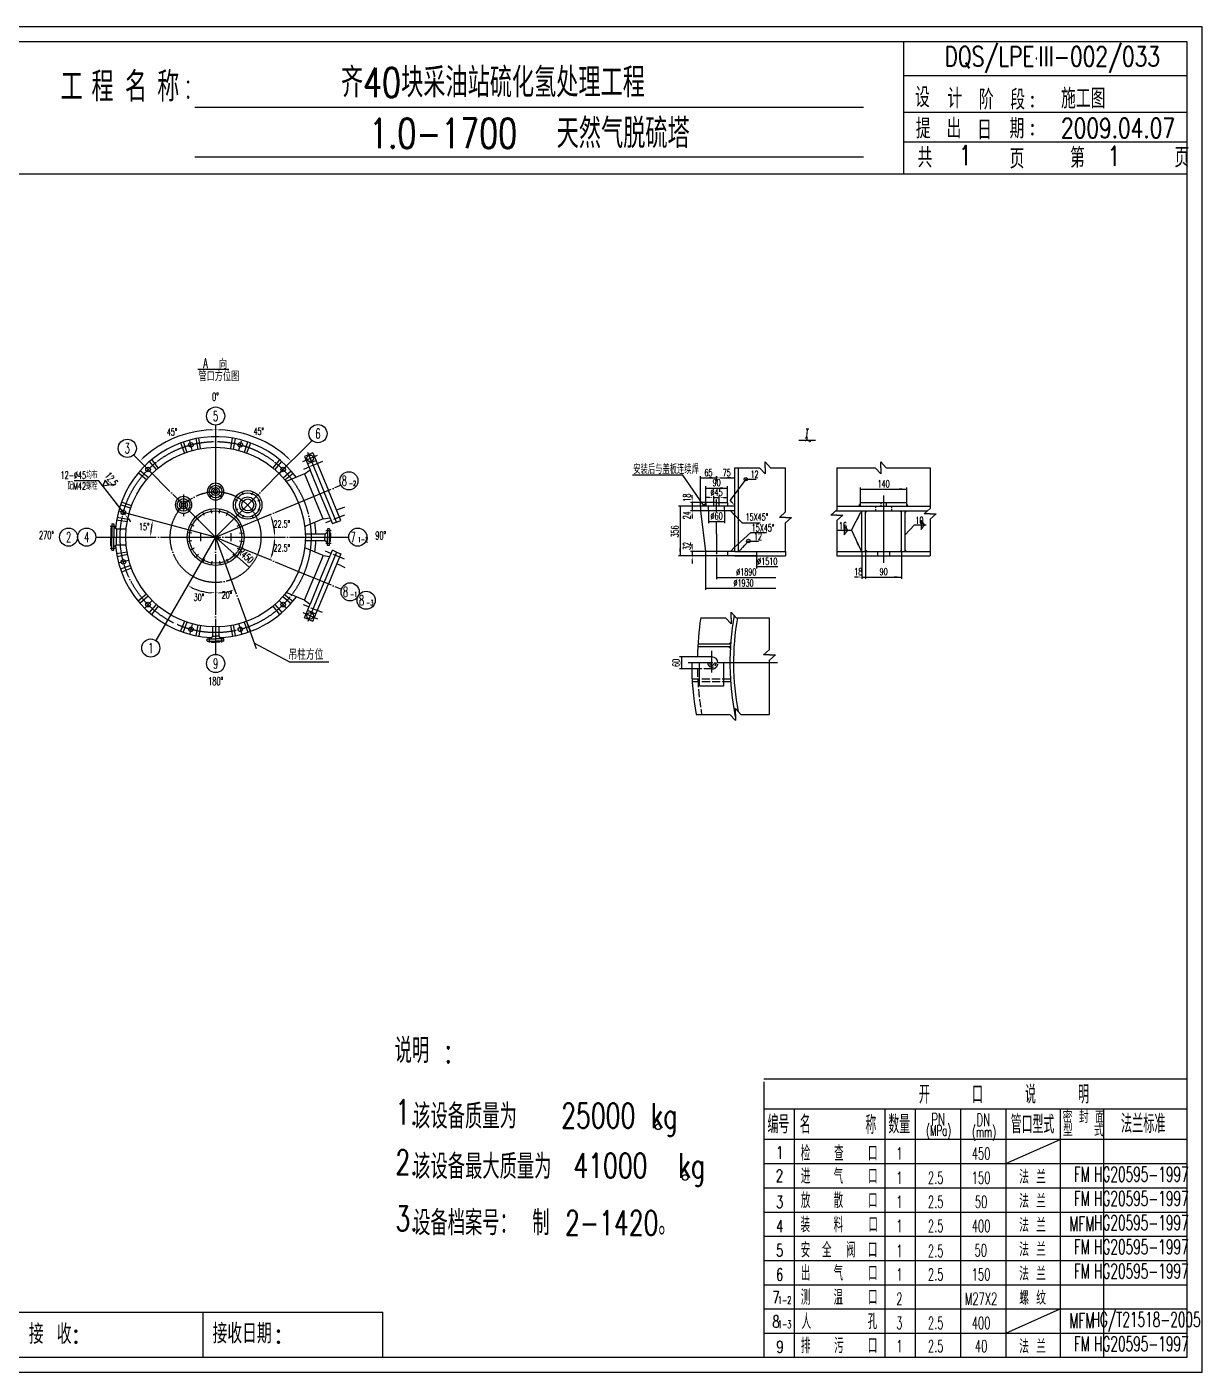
# Model space of a CAD drawing. Extents: x 19287 to 38387, y -38792 to -25456.
# Drawn here: x 26733 to 38387, y -38792 to -25456 of the extents above; entities that cross this region are included whole.
import ezdxf
from ezdxf.enums import TextEntityAlignment as Align

# ---------------------------------------------------------------- set-up
doc = ezdxf.new("R2010")
doc.units = 0
doc.header["$LTSCALE"] = 20
doc.header["$MEASUREMENT"] = 0
for name, pattern in [('BORDER', [32.01, 15, -0.01, 15, -1, 0, -1]), ('DASHDOT', [11.6, 10, -0.8, 0, -0.8]), ('DASHED', [5, 4, -1]), ('DIVIDE', [28, 25, -1, 0, -1, 0, -1])]:
    doc.linetypes.add(name, pattern=pattern)
doc.layers.get('0').update_dxf_attribs({"color": 3, "linetype": 'CONTINUOUS'})
for name, color, linetype in [('AX', 1, 'DASHDOT'), ('AX1', 1, 'BORDER'), ('CHE', 1, 'CONTINUOUS'), ('DIM', 1, 'CONTINUOUS'), ('EQ', 7, 'CONTINUOUS'), ('TEXT', 1, 'CONTINUOUS'), ('XI', 1, 'CONTINUOUS'), ('XX', 5, 'DASHED')]:
    doc.layers.add(name, color=color, linetype=linetype)
doc.styles.add('HZ', font='txt', dxfattribs={"width": 0.6, "bigfont": 'hztxt'})

# ---------------------------------------------------------------- blocks, each defined once
blk = doc.blocks.new('HH')
at = {"layer": 'DIM'}
blk.add_lwpolyline([(-2.51, 0), (-4.1, 0)], dxfattribs=at)
blk.add_lwpolyline([(0, 0, 0, 0.6, 0), (-2.5, 0, 0.6, 0.6, 0)], format="xyseb", dxfattribs=at)
blk = doc.blocks.new('HH1')
at = {"layer": 'DIM'}
blk.add_lwpolyline([(0, 0, 0, 0.6, 0), (-2.5, 0, 0.6, 0.6, 0)], format="xyseb", dxfattribs=at)

msp = doc.modelspace()

# ---------------------------------------------------------------- linework, layer by layer
at = {"color": 1}
for p, q in [((35428, -26914), (35428, -25603)), ((19434, -26914), (38240, -26914))]:
    msp.add_line(p, q, dxfattribs=at)
for p, q in [((35426, -25939), (38240, -25939)), ((28397, -26251), (35030, -26251)), ((35426, -26301), (38240, -26301)), ((35426, -26594), (38240, -26594)), ((28397, -26743), (35030, -26743))]:
    msp.add_line(p, q)
for centre, start, end in [((28331, -26002), 0, 180), ((28331, -26002), 180, 0), ((28331, -26153), 0, 180), ((28331, -26153), 180, 0), ((36704, -26154), 0, 180), ((36704, -26154), 180, 0), ((36704, -26240), 0, 180), ((36704, -26240), 180, 0), ((36704, -26433), 0, 180), ((36704, -26433), 180, 0), ((36704, -26518), 0, 180), ((36704, -26518), 180, 0)]:
    msp.add_arc(centre, 8.55, start, end)
at = {"layer": 'AX', "ltscale": 0.6}
for p, q in [((29663, -29764), (29474, -29843)), ((27559, -30404), (27612, -30404)), ((29883, -30295), (29694, -30373)), ((29749, -30451), (29696, -30451)), ((27559, -30624), (27612, -30624)), ((29883, -30733), (29694, -30654)), ((29749, -30576), (29696, -30576)), ((29663, -31263), (29474, -31185)), ((28542, -31559), (28542, -31505)), ((28667, -31559), (28667, -31505))]:
    msp.add_line(p, q, dxfattribs=at)
at = {"layer": 'AX', "ltscale": 0.8}
for p, q in [((28604, -29958), (28604, -30173)), ((28286, -30090), (28286, -30305))]:
    msp.add_line(p, q, dxfattribs=at)
at = {"layer": 'AX'}
for p, q in [((28570, -30029), (28552, -30011)), ((28570, -30097), (28552, -30115)), ((28638, -30029), (28656, -30011)), ((28638, -30097), (28656, -30115)), ((28252, -30161), (28234, -30143)), ((28252, -30229), (28234, -30247)), ((28320, -30161), (28338, -30143)), ((28320, -30229), (28338, -30247)), ((28495, -30300), (28478, -30266)), ((28566, -30277), (28561, -30239)), ((28642, -30277), (28647, -30239)), ((28713, -30300), (28730, -30266)), ((33572, -30263), (33572, -30170)), ((28390, -30405), (28357, -30388)), ((28434, -30344), (28408, -30317)), ((28818, -30405), (28851, -30388)), ((33572, -30483), (33572, -30358)), ((28367, -30476), (28330, -30470)), ((28841, -30476), (28878, -30470)), ((33572, -30483), (33572, -30731)), ((28367, -30551), (28330, -30557)), ((28390, -30623), (28357, -30640)), ((28818, -30623), (28851, -30640)), ((28841, -30551), (28878, -30557)), ((28434, -30683), (28408, -30710)), ((28495, -30728), (28478, -30761)), ((28566, -30751), (28561, -30788)), ((28642, -30751), (28647, -30788)), ((28713, -30728), (28730, -30761)), ((28774, -30683), (28800, -30710))]:
    msp.add_line(p, q, dxfattribs=at)
at = {"layer": 'AX1'}
for p, q in [((28604, -29404), (28604, -31677)), ((29476, -29641), (29561, -29557)), ((28604, -30514), (27790, -29699)), ((28604, -30514), (29476, -29641)), ((28604, -30514), (29847, -29999)), ((27416, -30514), (29924, -30514)), ((28604, -30514), (29852, -31031)), ((28604, -30514), (29006, -31618)), ((34176, -31761), (33290, -31761))]:
    msp.add_line(p, q, dxfattribs=at)
for radius in [947, 450]:
    msp.add_circle((28604, -30514), radius, dxfattribs=at)
at = {"layer": 'CHE'}
for p, q in [((35533, -30392), (35442, -30491)), ((33888, -30553), (33797, -30653))]:
    msp.add_line(p, q, dxfattribs=at)
at = {"layer": 'DIM'}
for p, q in [((38387, -25456), (19287, -25456)), ((38387, -38792), (38387, -25456)), ((28734, -28851), (28428, -28851)), ((34459, -29442), (34486, -29442)), ((28373, -29651), (28348, -29558)), ((28835, -29651), (28860, -29558)), ((34388, -29553), (34552, -29553)), ((34451, -29531), (34478, -29531)), ((29469, -29765), (29613, -29703)), ((29557, -29770), (29518, -29675)), ((27972, -29882), (27904, -29814)), ((29236, -29882), (29304, -29814)), ((34053, -29886), (33999, -29827)), ((34053, -29827), (34053, -29769)), ((34053, -29769), (34106, -29827)), ((34053, -29827), (34053, -29886)), ((34765, -29827), (34765, -30243)), ((34765, -29827), (35146, -29827)), ((35200, -29886), (35146, -29827)), ((35200, -29827), (35200, -29769)), ((35200, -29769), (35253, -29827)), ((35200, -29827), (35200, -29886)), ((35253, -29827), (35691, -29827)), ((35691, -29827), (35691, -30230)), ((27447, -29955), (27200, -29955)), ((27704, -30288), (27447, -29955)), ((27508, -29949), (27485, -30005)), ((27485, -30005), (27545, -29997)), ((27545, -29997), (27508, -29949)), ((27545, -29997), (27604, -29989)), ((33237, -29899), (32738, -29899)), ((33572, -29909), (33572, -29945)), ((33611, -29927), (33754, -29927)), ((33862, -29941), (33707, -30148)), ((28881, -30096), (28872, -30073)), ((28964, -30096), (28973, -30073)), ((34999, -30170), (34999, -30021)), ((34999, -30039), (35457, -30039)), ((35228, -30103), (35228, -30770)), ((35457, -30170), (35457, -30021)), ((27741, -30283), (27648, -30258)), ((28823, -30154), (28800, -30145)), ((28823, -30237), (28800, -30246)), ((29022, -30154), (29045, -30145)), ((29022, -30237), (29045, -30246)), ((34197, -30318), (34256, -30265)), ((34706, -30296), (34765, -30243)), ((34910, -30445), (35002, -30267)), ((35632, -30284), (35691, -30230)), ((28604, -30514), (27739, -30282)), ((28881, -30295), (28872, -30318)), ((28964, -30295), (28973, -30318)), ((29062, -30324), (29154, -30286)), ((34256, -30318), (34197, -30318)), ((34256, -30318), (34315, -30318)), ((34315, -30318), (34256, -30372)), ((34765, -30296), (34706, -30296)), ((34765, -30296), (34824, -30296)), ((34824, -30296), (34765, -30350)), ((34765, -30350), (34765, -30701)), ((35691, -30284), (35632, -30284)), ((35691, -30284), (35750, -30284)), ((35750, -30284), (35691, -30337)), ((35691, -30337), (35691, -30701)), ((28604, -30514), (28012, -31540)), ((28604, -30514), (28939, -30815)), ((29594, -30514), (29747, -30514)), ((34873, -30445), (34910, -30445)), ((34910, -30445), (35002, -30645)), ((35014, -30657), (35014, -30928)), ((35050, -30657), (35050, -30928)), ((35406, -30657), (35406, -30928)), ((27741, -30745), (27648, -30770)), ((33462, -30701), (33462, -31038)), ((33572, -30731), (33572, -30931)), ((33968, -30701), (33968, -30824)), ((33572, -30913), (34160, -30913)), ((33968, -30807), (34181, -30807)), ((35014, -30910), (35041, -30910)), ((35041, -30910), (35406, -30910)), ((33462, -31020), (34160, -31020)), ((27972, -31145), (27904, -31214)), ((29236, -31145), (29304, -31214)), ((29469, -31263), (29613, -31324)), ((29557, -31257), (29518, -31352)), ((33718, -31375), (33664, -31316)), ((33718, -31316), (33718, -31257)), ((33718, -31257), (33771, -31316)), ((33718, -31316), (33718, -31375)), ((28373, -31377), (28348, -31470)), ((28835, -31377), (28860, -31470)), ((29332, -31750), (28986, -31565)), ((33381, -31702), (33205, -31702)), ((33223, -31702), (33223, -31820)), ((34037, -31680), (34096, -31627)), ((34096, -31680), (34037, -31680)), ((34096, -31680), (34155, -31680)), ((34155, -31680), (34096, -31734)), ((29332, -31750), (29726, -31750)), ((33381, -31820), (33205, -31820)), ((33758, -32273), (33758, -32214)), ((33758, -32214), (33811, -32273)), ((33758, -32332), (33704, -32273)), ((33758, -32273), (33758, -32332)), ((36440, -36725), (36980, -36485)), ((28480, -38645), (28480, -38197)), ((36440, -38405), (36980, -38165)), ((19287, -38792), (38387, -38792))]:
    msp.add_line(p, q, dxfattribs=at)
at = {"layer": 'DIM', "const_width": 11.9}
msp.add_lwpolyline([(34473, -29442), (34464, -29531)], dxfattribs=at)
at = {"layer": 'DIM', "const_width": 17.1}
for points in [[(27210, -38386, 1), (27227, -38386, 1)], [(29219, -38386, 1), (29236, -38386, 1)], [(27210, -38496, 1), (27227, -38496, 1)], [(29219, -38496, 1), (29236, -38496, 1)]]:
    msp.add_lwpolyline(points, format="xyb", close=True, dxfattribs=at)
at = {"layer": 'DIM'}
for centre, radius in [((28604, -29314), 90), ((29619, -29488), 90), ((27728, -29634), 90), ((29926, -29956), 90), ((33862, -29941), 16.7), ((28922, -30195), 120), ((28604, -30514), 260), ((27146, -30514), 90), ((27326, -30514), 90), ((30014, -30514), 90), ((33888, -30553), 17.9), ((29938, -31057), 90), ((30097, -31140), 90), ((27961, -31614), 90), ((28604, -31767), 90), ((32993, -36360), 28), ((33260, -36863), 28)]:
    msp.add_circle(centre, radius, dxfattribs=at)
for radius, start, end in [(1064, 92.5864, 132.4136), (1063, 47.5869, 87.4131), (645, 169.2683, 175.7317), (586, 4.6955, 17.8045), (586, 342.1955, 355.3045), (554, 244.973, 265.027), (555, 274.9612, 285.0388)]:
    msp.add_arc((28604, -30514), radius, start, end, dxfattribs=at)
at = {"layer": 'EQ'}
for p, q in [((38240, -25603), (19434, -25603)), ((38240, -38645), (38240, -25603)), ((28296, -29679), (28258, -29580)), ((28320, -29670), (28285, -29570)), ((28430, -29641), (28410, -29537)), ((28455, -29636), (28438, -29532)), ((28755, -29637), (28771, -29532)), ((28780, -29641), (28800, -29537)), ((28889, -29671), (28925, -29571)), ((28914, -29679), (28952, -29580)), ((29568, -29679), (29485, -29714)), ((29485, -29714), (29541, -29848)), ((29568, -29679), (29722, -30051)), ((27937, -29925), (27856, -29856)), ((28017, -29845), (27948, -29765)), ((28036, -29828), (27970, -29746)), ((29173, -29829), (29240, -29747)), ((29193, -29846), (29262, -29766)), ((29273, -29926), (29353, -29857)), ((29487, -29888), (29541, -29848)), ((29557, -29770), (29516, -29788)), ((29639, -30085), (29541, -29848)), ((29557, -29770), (29599, -29753)), ((29557, -29770), (29680, -30068)), ((33754, -30657), (33754, -29827)), ((33790, -30657), (33790, -29827)), ((27920, -29945), (27837, -29878)), ((29289, -29946), (29372, -29879)), ((29487, -29888), (29304, -29964)), ((29487, -29888), (29579, -30110)), ((29671, -30332), (29579, -30110)), ((29639, -30085), (29762, -30383)), ((29804, -30365), (29680, -30068)), ((29845, -30348), (29722, -30051)), ((27761, -30228), (27661, -30193)), ((27770, -30204), (27671, -30166)), ((29845, -30231), (29804, -30248)), ((29845, -30231), (29887, -30214)), ((33754, -30206), (33412, -30206)), ((33412, -30206), (33412, -30255)), ((33412, -30255), (33462, -30657)), ((33754, -30255), (33412, -30255)), ((33572, -30170), (33465, -30170)), ((33465, -30170), (33465, -30206)), ((33492, -30255), (33492, -30206)), ((33545, -30206), (33545, -30170)), ((33572, -30170), (33679, -30170)), ((33599, -30206), (33599, -30170)), ((33652, -30255), (33652, -30206)), ((33679, -30170), (33679, -30206)), ((33709, -30255), (33754, -30300)), ((34751, -30255), (35663, -30255)), ((34765, -30206), (35691, -30206)), ((34999, -30206), (34999, -30170)), ((34999, -30170), (35457, -30170)), ((35014, -30657), (35014, -30255)), ((35050, -30657), (35050, -30255)), ((35406, -30657), (35406, -30255)), ((35442, -30657), (35442, -30255)), ((35457, -30206), (35457, -30170)), ((27574, -30384), (27594, -30384)), ((27574, -30384), (27574, -30417)), ((27594, -30384), (27594, -30514)), ((27727, -30363), (27622, -30346)), ((27732, -30338), (27627, -30318)), ((29671, -30332), (29488, -30408)), ((29671, -30332), (29737, -30322)), ((29804, -30365), (29762, -30383)), ((29780, -30310), (29774, -30294)), ((29804, -30365), (29845, -30348)), ((27574, -30417), (27564, -30427)), ((27564, -30427), (27564, -30514)), ((27564, -30601), (27564, -30514)), ((27574, -30417), (27574, -30514)), ((27574, -30611), (27574, -30514)), ((27622, -30434), (27594, -30417)), ((27594, -30644), (27594, -30514)), ((27622, -30434), (27622, -30514)), ((27718, -30434), (27622, -30434)), ((27622, -30593), (27622, -30514)), ((28454, -30474), (28454, -30554)), ((28754, -30474), (28754, -30554)), ((29493, -30482), (29686, -30482)), ((29671, -30482), (29686, -30482)), ((29686, -30482), (29714, -30464)), ((29686, -30482), (29686, -30514)), ((29686, -30546), (29686, -30514)), ((29734, -30431), (29714, -30431)), ((29714, -30431), (29714, -30514)), ((29714, -30596), (29714, -30514)), ((29734, -30431), (29734, -30464)), ((29734, -30464), (29734, -30514)), ((29734, -30464), (29744, -30474)), ((29734, -30563), (29734, -30514)), ((29744, -30474), (29744, -30514)), ((29744, -30553), (29744, -30514)), ((27574, -30611), (27564, -30601)), ((27574, -30644), (27574, -30611)), ((27574, -30644), (27594, -30644)), ((27622, -30593), (27594, -30611)), ((27718, -30593), (27622, -30593)), ((27727, -30663), (27622, -30679)), ((29671, -30696), (29488, -30620)), ((29493, -30546), (29686, -30546)), ((29639, -30942), (29762, -30645)), ((29671, -30546), (29686, -30546)), ((29804, -30662), (29680, -30960)), ((29686, -30546), (29714, -30563)), ((29734, -30596), (29714, -30596)), ((29734, -30563), (29744, -30553)), ((29734, -30596), (29734, -30563)), ((29804, -30662), (29762, -30645)), ((29804, -30662), (29845, -30679)), ((33754, -30657), (33462, -30657)), ((33462, -30657), (33462, -30701)), ((33680, -30657), (33680, -30701)), ((33709, -30657), (33754, -30612)), ((33754, -30657), (34256, -30657)), ((33968, -30657), (33968, -30701)), ((34256, -30657), (34256, -30701)), ((34765, -30657), (35691, -30657)), ((35169, -30657), (35169, -30701)), ((35287, -30657), (35287, -30701)), ((27731, -30688), (27627, -30708)), ((27760, -30797), (27660, -30833)), ((29671, -30696), (29579, -30917)), ((29671, -30696), (29737, -30705)), ((29845, -30679), (29722, -30977)), ((29780, -30718), (29774, -30733)), ((29845, -30796), (29804, -30779)), ((29845, -30796), (29887, -30814)), ((33968, -30701), (33462, -30701)), ((33754, -30701), (34256, -30701)), ((34765, -30701), (35691, -30701)), ((27769, -30822), (27670, -30860)), ((29487, -31139), (29579, -30917)), ((29487, -31139), (29304, -31063)), ((29639, -30942), (29541, -31180)), ((29557, -31257), (29680, -30960)), ((29568, -31348), (29722, -30977)), ((27919, -31081), (27836, -31148)), ((27935, -31101), (27855, -31170)), ((28015, -31181), (27946, -31262)), ((28035, -31198), (27968, -31280)), ((29172, -31199), (29239, -31281)), ((29191, -31182), (29260, -31263)), ((29271, -31102), (29352, -31172)), ((29288, -31083), (29371, -31150)), ((29485, -31314), (29541, -31180)), ((29487, -31139), (29541, -31180)), ((29526, -31331), (29485, -31314)), ((29557, -31257), (29516, -31240)), ((29526, -31331), (29568, -31348)), ((29557, -31257), (29599, -31274)), ((28294, -31348), (28256, -31447)), ((28319, -31357), (28283, -31457)), ((28428, -31386), (28408, -31490)), ((28453, -31391), (28437, -31496)), ((28572, -31403), (28572, -31496)), ((28636, -31403), (28636, -31496)), ((28753, -31391), (28770, -31496)), ((28778, -31387), (28798, -31491)), ((28888, -31357), (28923, -31457)), ((28912, -31349), (28950, -31448)), ((28522, -31544), (28522, -31524)), ((28522, -31524), (28604, -31524)), ((28522, -31544), (28555, -31544)), ((28572, -31496), (28554, -31524)), ((28555, -31544), (28604, -31544)), ((28555, -31544), (28565, -31554)), ((28565, -31554), (28604, -31554)), ((28572, -31481), (28572, -31496)), ((28572, -31496), (28604, -31496)), ((28636, -31496), (28604, -31496)), ((28687, -31524), (28604, -31524)), ((28653, -31544), (28604, -31544)), ((28643, -31554), (28604, -31554)), ((28636, -31481), (28636, -31496)), ((28636, -31496), (28654, -31524)), ((28653, -31544), (28643, -31554)), ((28687, -31544), (28653, -31544)), ((28687, -31544), (28687, -31524)), ((33709, -31601), (33385, -31601)), ((33707, -31574), (33386, -31574)), ((33526, -31702), (33381, -31702)), ((33401, -31993), (33401, -31761)), ((33640, -31761), (33640, -31993)), ((33640, -31993), (33401, -31993)), ((34040, -35885), (38240, -35885)), ((34040, -35885), (38240, -35885)), ((34040, -35885), (38240, -35885)), ((34040, -35885), (38240, -35885)), ((34040, -35915), (34040, -38645)), ((34047, -35885), (38240, -35885)), ((34047, -35885), (38240, -35885)), ((38240, -36185), (34040, -36185)), ((34340, -36185), (34340, -38645)), ((35240, -36185), (35240, -38645)), ((35540, -36185), (35540, -38645)), ((35990, -36185), (35990, -38645)), ((36440, -36185), (36440, -38645)), ((36980, -36185), (36980, -38645)), ((37410, -36185), (37410, -38645)), ((38240, -36485), (34040, -36485)), ((38240, -36485), (34040, -36485)), ((19455, -38197), (30263, -38197)), ((30263, -38645), (30263, -38197)), ((19434, -38645), (38240, -38645))]:
    msp.add_line(p, q, dxfattribs=at)
for centre, radius in [((28359, -29599), 22.8), ((28849, -29599), 22.8), ((28604, -30514), 890), ((29542, -29733), 32.6), ((27934, -29844), 22.8), ((29274, -29844), 22.8), ((28604, -30063), 39.4), ((28604, -30063), 22), ((28922, -30195), 142), ((28922, -30195), 79.5), ((28922, -30195), 59.5), ((27689, -30269), 22.8), ((28286, -30195), 39.4), ((28286, -30195), 22), ((28604, -30514), 282), ((27689, -30759), 22.8), ((27934, -31183), 22.8), ((29274, -31183), 22.8), ((29542, -31295), 32.6), ((28359, -31428), 22.8), ((28849, -31428), 22.8)]:
    msp.add_circle(centre, radius, dxfattribs=at)
for centre, radius, start, end in [((28604, -30514), 996, 36.4434, 175.0463), ((28604, -30063), 82.5, 90, 270), ((28604, -30063), 82.5, 270, 90), ((28286, -30195), 82.5, 90, 270), ((28286, -30195), 82.5, 270, 90), ((28604, -30514), 996, 1.8411, 8.5566), ((28604, -30514), 996, 184.9537, 267.6785), ((28604, -30514), 996, 351.4434, 358.1589), ((28604, -30514), 996, 272.3212, 323.5566), ((36377, -31761), 2996, 171.4506, 178.8642), ((36377, -31761), 2673, 169.8088, 191.5061), ((36377, -31761), 2637, 170.275, 190.5416), ((33526, -31761), 59.4, 0, 90), ((36377, -31761), 3052, 180, 189.6629), ((33526, -31761), 23.8, 180, 0)]:
    msp.add_arc(centre, radius, start, end, dxfattribs=at)
at = {"layer": 'XI'}
for p, q in [((33754, -29827), (33999, -29827)), ((34106, -29827), (34256, -29827)), ((34256, -30265), (34256, -29827)), ((33443, -30198), (33237, -29899)), ((33412, -30206), (33412, -29909)), ((33412, -29927), (33572, -29927)), ((33572, -29960), (33572, -29909)), ((33862, -29941), (33964, -29941)), ((33465, -30170), (33465, -30010)), ((33465, -30028), (33679, -30028)), ((33545, -30170), (33545, -30106)), ((33545, -30123), (33599, -30123)), ((33599, -30170), (33599, -30106)), ((33679, -30170), (33679, -30010)), ((33412, -30206), (33193, -30206)), ((33211, -30206), (33211, -30701)), ((33465, -30170), (33312, -30170)), ((33412, -30206), (33312, -30206)), ((33412, -30255), (33312, -30255)), ((33330, -30170), (33330, -30206)), ((33330, -30206), (33330, -30255)), ((33492, -30255), (33492, -30376)), ((33572, -30170), (33572, -30142)), ((33652, -30255), (33652, -30376)), ((33492, -30358), (33652, -30358)), ((33732, -30277), (33825, -30371)), ((33824, -30371), (34004, -30371)), ((34256, -30657), (34256, -30372)), ((34837, -30400), (34837, -30490)), ((34873, -30445), (34837, -30400)), ((35533, -30392), (35649, -30392)), ((35600, -30347), (35600, -30437)), ((35635, -30392), (35600, -30347)), ((35600, -30437), (35635, -30392)), ((33911, -30468), (33741, -30625)), ((33911, -30468), (34067, -30468)), ((34771, -30445), (34873, -30445)), ((34837, -30490), (34873, -30445)), ((33462, -30657), (33312, -30657)), ((33330, -30657), (33330, -30701)), ((33888, -30553), (33989, -30553)), ((33462, -30701), (33193, -30701)), ((33462, -30701), (33312, -30701)), ((33664, -31316), (33414, -31316)), ((34096, -31316), (33771, -31316)), ((34096, -31627), (34096, -31316)), ((33526, -31855), (33526, -31643)), ((34096, -32273), (34096, -31734)), ((33368, -32273), (33704, -32273)), ((33811, -32273), (34096, -32273)), ((34040, -36725), (38240, -36725)), ((34040, -36965), (38240, -36965)), ((34040, -37205), (38240, -37205)), ((34040, -37445), (38240, -37445)), ((34040, -37685), (38240, -37685)), ((34040, -37925), (38240, -37925)), ((34040, -37925), (38240, -37925)), ((34040, -38165), (38240, -38165)), ((34040, -38405), (38240, -38405)), ((34040, -38405), (38240, -38405)), ((34040, -38645), (38240, -38645))]:
    msp.add_line(p, q, dxfattribs=at)
at = {"layer": 'XI', "const_width": 8.91}
msp.add_lwpolyline([(33325, -30206, 1), (33334, -30206, 1)], format="xyb", close=True, dxfattribs=at)
at = {"layer": 'XI'}
for centre in [(28604, -30063), (28286, -30195)]:
    msp.add_circle(centre, 62.5, dxfattribs=at)
for points in [[(33465, -30170), (33465, -30206), (33425, -30206)], [(34999, -30170), (34974, -30206), (34999, -30206)], [(35014, -30255), (35014, -30278), (34991, -30255)], [(35050, -30255), (35050, -30278), (35073, -30255)], [(35406, -30255), (35406, -30278), (35383, -30255)], [(35442, -30255), (35442, -30278), (35465, -30255)], [(35457, -30170), (35476, -30206), (35457, -30206)], [(33754, -30657), (33735, -30657), (33754, -30637)], [(33790, -30657), (33790, -30638), (33805, -30657)], [(35014, -30657), (35014, -30634), (34991, -30657)], [(35050, -30657), (35050, -30634), (35073, -30657)], [(35406, -30657), (35406, -30634), (35383, -30657)], [(35442, -30657), (35442, -30634), (35465, -30657)], [(33707, -31574), (33709, -31554), (33683, -31574)], [(33709, -31601), (33684, -31601), (33708, -31625)]]:
    msp.add_solid(points, dxfattribs=at)
at = {"layer": 'XX'}
for p, q in [((35148, -30206), (35148, -30225)), ((35148, -30236), (35148, -30255)), ((35201, -30170), (35201, -30185)), ((35201, -30193), (35201, -30206)), ((35255, -30170), (35255, -30187)), ((35255, -30192), (35255, -30206)), ((35308, -30206), (35308, -30228)), ((35308, -30236), (35308, -30255)), ((33526, -31820), (33381, -31820)), ((33706, -31921), (33329, -31921)), ((33707, -31948), (33331, -31948))]:
    msp.add_line(p, q, dxfattribs=at)
for centre, radius, start, end in [((36377, -31761), 2996, 181.1358, 189.8436), ((33526, -31761), 41.6, 180, 0), ((33526, -31761), 59.4, 270, 0)]:
    msp.add_arc(centre, radius, start, end, dxfattribs=at)

# ---------------------------------------------------------------- block references
at = {"layer": 'DIM'}
for name, p, xscale, yscale, zscale in [('HH1', (28604, -29451), 20, 20, 20), ('HH', (33754, -29927), 17.81706619419856, 17.81706619421311, 17.81706619420608), ('HH', (35457, -30039), 17.81706619419856, 17.81706619421311, 17.81706619420608), ('HH', (33968, -30807), -20, 20, 20), ('HH', (35014, -30910), 17.81706619419856, 17.81706619421311, 17.81706619420608), ('HH', (35406, -30910), 17.81706619419856, 17.81706619421311, 17.81706619420608), ('HH1', (28604, -31065), 20, 20, 20)]:
    msp.add_blockref(name, p, dxfattribs=dict(at, xscale=xscale, yscale=yscale, zscale=zscale))
for name, p, xscale, yscale, zscale, rotation in [('HH1', (28604, -29451), 20, 20, 20, 180), ('HH1', (27853, -29762), 19.99999999999309, 20, 20, 225), ('HH1', (29355, -29763), 19.99999999999309, 20, 20, 315), ('HH', (33572, -29927), 17.81706619419856, 17.81706619421311, 17.81706619420608, 180), ('HH', (34999, -30039), 17.81706619419856, 17.81706619421311, 17.81706619420608, 180), ('HH', (27676, -30252), -22.82885431400016, 22.82885431400791, 22.82885431401201, 127.6850331955221), ('HH', (35002, -30267), 19.9999999999781, 20, 20, 62.72983410216558), ('HH', (27704, -30288), -22.82885431400016, 22.82885431400791, 22.82885431401201, 307.6850331955221), ('HH1', (27983, -30347), 20, 20, 20, 75.00000000004526), ('HH1', (29144, -30290), -19.99999999999919, 20, 20, 292.4999999999419), ('HH1', (27961, -30514), 20, 20, 20, 270.0000000000007), ('HH1', (29188, -30514), -20, 20, 20, 89.99999999995835), ('HH1', (29188, -30514), 20, 20, 20, 90), ('HH', (35442, -30491), 20.00000000001645, 20, 20, 227.2926075243393), ('HH', (33797, -30653), 20.00000000002632, 20, 20, 227.2926075243086), ('HH', (35002, -30645), 20.00000000002796, 20, 20, 294.7188614532703), ('HH1', (28939, -30815), 19.99999999999536, 20, 20, 318.0400035630032), ('HH1', (29144, -30737), 20.00000000000476, 20, 20, 247.5000000000196), ('HH', (33968, -30807), 17.81706619419856, 17.81706619421311, 17.81706619420608, 180), ('HH', (33572, -30913), 17.81706619419856, 17.81706619421311, 17.81706619420608, 180), ('HH', (35041, -30910), 17.81706619419856, 17.81706619421311, 17.81706619420608, 180), ('HH', (35041, -30910), 17.81706619419856, 17.81706619421311, 17.81706619420608, 180), ('HH1', (28328, -30991), 20, 20, 20, 150.0000000000003), ('HH1', (28604, -31067), 20, 20, 20, 180.0000000000015), ('HH1', (28793, -31033), 20.00000000000209, 20, 20, 19.99999999998898), ('HH', (33462, -31020), 17.81706619419856, 17.81706619421311, 17.81706619420608, 180), ('HH', (33223, -31702), 17.81706619421311, 17.81706619421311, 17.81706619420608, 90), ('HH', (33223, -31820), 17.81706619421311, 17.81706619421311, 17.81706619420608, 270)]:
    msp.add_blockref(name, p, dxfattribs=dict(at, xscale=xscale, yscale=yscale, zscale=zscale, rotation=rotation))
at = {"layer": 'XI', "yscale": 17.81706619421311, "zscale": 17.81706619420608}
for p, xscale, rotation in [((33412, -29927), 17.81706619419856, 180), ((33330, -30170), 17.81706619421311, 270), ((33465, -30028), 17.81706619419856, 180), ((33599, -30123), 17.81706619419856, 180), ((33211, -30206), 17.81706619421311, 90), ((33330, -30255), 17.81706619421311, 90), ((33753, -30205), 17.81706619419062, 308.941095300358), ((33492, -30358), 17.81706619419856, 180), ((33211, -30701), 17.81706619421311, 270), ((33330, -30657), 17.81706619421311, 270), ((33330, -30701), 17.81706619421311, 90)]:
    msp.add_blockref('HH', p, dxfattribs=dict(at, xscale=xscale, rotation=rotation))
at = {"layer": 'XI', "xscale": 17.81706619419856, "yscale": 17.81706619421311, "zscale": 17.81706619420608}
for p in [(33572, -29927), (33545, -30123), (33679, -30028), (33652, -30358)]:
    msp.add_blockref('HH', p, dxfattribs=at)

# ---------------------------------------------------------------- texts
at = {"style": 'HZ', "width": 0.75}
for s, height, p in [('工', 293, (27067, -26196)), ('程', 293, (27373, -26196)), ('名', 293, (27705, -26196)), ('称', 293, (28025, -26196)), ('设', 195, (35540, -26252)), ('计', 195, (35861, -26264)), ('阶', 195, (36173, -26275)), ('段', 195, (36485, -26275)), ('提', 195, (35548, -26562)), ('出', 195, (35852, -26562)), ('日', 195, (36156, -26574)), ('期', 195, (36477, -26562)), ('共', 195, (35565, -26849)), ('页', 195, (36478, -26861)), ('  第', 195.4, (36816, -26853)), ('   页', 195.4, (37686, -26849))]:
    msp.add_text(s, height=height, dxfattribs=at).set_placement(p)
at = {"layer": 'AX1', "style": 'HZ', "width": 0.6}
for s, height, p in [('1', 120, (35385, -36685)), ('1', 120, (35385, -36925)), ('法 兰', 135, (36706, -36925)), ('1', 120, (35385, -37164)), ('法 兰', 135, (36706, -37164)), ('1', 120, (35385, -37403)), ('法 兰', 135, (36706, -37403)), ('1', 120, (35385, -37651)), ('法 兰', 135, (36706, -37643)), ('法 兰', 135, (36706, -37884)), ('1', 120, (35385, -37884)), ('2', 120, (35385, -38125)), ('螺 纹', 135, (36706, -38124)), ('人', 150, (34462, -38365)), ('孔', 150, (35118, -38365)), ('3', 120, (35385, -38365)), ('排', 150, (34456, -38605)), ('污', 150, (34785, -38605)), ('口', 150, (35119, -38605)), ('1', 120, (35385, -38594)), ('法 兰', 135, (36706, -38605))]:
    msp.add_text(s, height=height, dxfattribs=at).set_placement(p, align=Align.CENTER)
at = {"layer": 'CHE', "style": 'HZ', "width": 0.6}
for s, p in [('PN', (35769, -36348)), ('DN', (36217, -36352))]:
    msp.add_text(s, height=122.9, dxfattribs=at).set_placement(p, align=Align.CENTER)
at = {"layer": 'DIM', "style": 'HZ'}
for s, height, width, p in [('A ', 100, 0.6, (28480, -28839)), ('向', 100, 0.6, (28636, -28847)), ('管口方位图', 100, 0.6, (28434, -28968)), ('～', 89.1, 0.6, (34446, -29612)), ('-2', 50, 0.6, (29926, -30006)), ('1-2', 50, 0.6, (30014, -30564)), ('-1', 50, 0.6, (29938, -31107)), ('-3', 50, 0.6, (30097, -31190)), ('接 收', 195.4, 0.75, (26752, -38512)), ('接收日期 ', 195.4, 0.75, (28574, -38507))]:
    msp.add_text(s, height=height, dxfattribs=dict(at, width=width)).set_placement(p)
at = {"layer": 'DIM', "style": 'HZ', "width": 0.6}
for s, height, p in [('0%%d', 80, (28602, -29163)), ('5', 100, (28604, -29364)), ('45%%D', 70, (28172, -29508)), ('45%%D', 70, (29031, -29501)), ('6', 100, (29619, -29538)), ('3', 100, (27728, -29684)), ('65', 70, (33492, -29909)), ('75', 70, (33672, -29909)), ('90', 70, (33572, -30010)), ('140', 70, (35228, -30021)), ('%%C45', 70, (33572, -30106)), ('%%C60', 70, (33572, -30340)), ('15%%D', 70, (27896, -30446)), ('22.5%%D', 70, (29260, -30418)), ('270%%d', 80, (26927, -30536)), ('2', 100, (27146, -30564)), ('4', 100, (27326, -30564)), ('90%%d', 80, (30241, -30537)), ('22.5%%D', 70, (29260, -30656)), ('%%C1510', 70, (34075, -30789)), ('%%C1930', 70, (33839, -31003)), ('%%C1890', 70, (33866, -30896)), ('18', 70, (34977, -30892)), ('90', 70, (35228, -30892)), ('20%%D', 70, (28716, -31123)), ('30%%D', 70, (28439, -31147)), ('1', 100, (27961, -31664)), ('9', 100, (28604, -31817)), ('180%%d', 80, (28604, -31983)), ('(MPa)', 105, (35774, -36449)), ('(mm)', 105, (36225, -36463)), ('检', 150, (34454, -36697)), ('查', 150, (34785, -36697)), ('口', 150, (35120, -36697)), ('进', 150, (34455, -36925)), ('气', 150, (34780, -36925)), ('口', 150, (35122, -36925)), ('放', 150, (34455, -37165)), ('散', 150, (34780, -37165)), ('口', 150, (35122, -37165)), ('装', 150, (34452, -37405)), ('料', 150, (34780, -37405)), ('口', 150, (35125, -37405)), ('出', 150, (34455, -37885)), ('气', 150, (34780, -37885)), ('口', 150, (35122, -37885)), ('测', 150, (34455, -38125)), ('温', 150, (34780, -38125)), ('口', 150, (35122, -38125))]:
    msp.add_text(s, height=height, dxfattribs=at).set_placement(p, align=Align.CENTER)
for s, height, p in [('12-%%C45均布', 70, (27433, -29935)), ('配M42螺栓', 70, (27433, -30042)), ('8', 100, (29906, -30006)), ('7', 100, (29994, -30564)), ('8', 100, (29918, -31107)), ('8', 100, (30077, -31190)), ('吊柱方位', 106.7, (29672, -31731))]:
    msp.add_text(s, height=height, dxfattribs=at).set_placement(p, align=Align.RIGHT)
for s, rotation, p in [('12.5', 307.6484, (27544, -29961)), ('18', 90, (33312, -30123)), ('24', 90, (33312, -30298)), ('356', 90, (33193, -30458)), ('R450', 318.04, (28881, -30725)), ('32', 90, (33312, -30603)), ('60', 90, (33205, -31761))]:
    msp.add_text(s, height=70, rotation=rotation, dxfattribs=at).set_placement(p, align=Align.CENTER)
at = {"layer": 'TEXT', "style": 'HZ', "width": 0.75}
for s, height, p in [('DQS/LPE·III-002/033', 195.39, (35832, -25847)), ('齐40块采油站硫化氢处理工程', 293.08, (29847, -26154)), ('施工图', 195.4, (36988, -26264)), ('1.0-1700  天然气脱硫塔', 293.08, (30125, -26658)), ('2009.04.07', 195.4, (36988, -26557)), ('1', 195, (35976, -26828)), ('1', 195, (37448, -26834))]:
    msp.add_text(s, height=height, dxfattribs=at).set_placement(p)
at = {"layer": 'TEXT', "style": 'HZ', "width": 0.6}
for s, height, p in [('密 封 面', 120, (37214, -36322)), ('法兰标准', 184.4, (37803, -36422)), ('型   式', 120, (37209, -36454)), ('450', 120, (36195, -36685)), ('2.5', 120, (35745, -36925)), ('150', 120, (36195, -36925)), ('2.5', 120, (35745, -37164)), ('50', 120, (36195, -37164)), ('2.5', 120, (35745, -37403)), ('400', 120, (36195, -37403)), ('安', 150, (34454, -37656)), ('全', 150, (34665, -37656)), ('阀', 150, (34903, -37656)), ('口', 150, (35119, -37656)), ('2.5', 120, (35745, -37651)), ('50', 120, (36192, -37645)), ('2.5', 120, (35745, -37884)), ('150', 120, (36195, -37884)), ('M27X2', 120, (36195, -38125)), ('1-2', 75, (34246, -38116)), ('2.5', 120, (35745, -38365)), ('400', 120, (36195, -38365)), ('1-3', 75, (34246, -38356)), ('2.5', 120, (35745, -38594)), ('40', 120, (36195, -38594))]:
    msp.add_text(s, height=height, dxfattribs=at).set_placement(p, align=Align.CENTER)
at = {"layer": 'TEXT', "linetype": 'DIVIDE', "style": 'HZ', "width": 0.7}
for s, p in [('1', (34198, -36676)), ('2', (34196, -36904)), ('3', (34198, -37165)), ('4', (34198, -37405)), ('5', (34198, -37645)), ('6', (34198, -37885)), ('7', (34162, -38111)), ('8', (34162, -38351)), ('9', (34200, -38601))]:
    msp.add_text(s, height=120, dxfattribs=at).set_placement(p, align=Align.CENTER)
at = {"layer": 'XI', "style": 'HZ'}
for s, height, width, p in [('安装后与盖板连续焊', 89.1, 0.6, (32746, -29888)), ('12', 70, 0.6, (33908, -29926)), ('15X45%%d', 70, 0.6, (33859, -30349)), ('15X45%%d', 70, 0.6, (33920, -30457)), ('16', 70, 0.6, (34785, -30436)), ('10', 70, 0.6, (35544, -30382)), ('12', 70, 0.6, (33943, -30543)), ('说明 :', 245, 0.7, (30379, -35727)), ('开    口    说    明     ', 180, 0.6, (35578, -36129)), ('1.', 245, 0.7, (30387, -36336)), ('该设备质量为', 245, 0.7, (30563, -36378)), ('25000 kg', 245, 0.7, (32031, -36372)), ('名', 180, 0.6, (34397, -36427)), ('称', 180, 0.6, (35048, -36431)), ('2.', 245, 0.7, (30387, -36834)), ('该设备最大质量为', 245, 0.7, (30563, -36877)), ('41000  kg', 245, 0.7, (32152, -36867)), ('3.', 245, 0.7, (30387, -37392)), ('设备档案号： 制 2-1420。', 244.99, 0.7, (30563, -37435))]:
    msp.add_text(s, height=height, dxfattribs=dict(at, width=width)).set_placement(p)
at = {"layer": 'XI', "style": 'HZ', "width": 0.6}
for s, height, p in [('编号', 180, (34185, -36426)), ('数量', 180, (35383, -36426)), ('管口型式', 180, (36705, -36426)), ('FM', 146.7, (37194, -36904)), ('HG20595-1997', 146.68, (37784, -36904)), ('FM', 146.7, (37194, -37144)), ('HG20595-1997', 146.68, (37784, -37144)), ('MFM', 146.7, (37194, -37395)), ('HG20595-1997', 146.68, (37784, -37384)), ('FM', 146.7, (37194, -37624)), ('HG20595-1997', 146.68, (37784, -37624)), ('FM', 146.7, (37194, -37864)), ('HG20595-1997', 146.68, (37784, -37864)), ('MFM', 146.7, (37194, -38355)), ('HG/T21518-2005', 146.68, (37831, -38344)), ('FM', 146.7, (37194, -38584)), ('HG20595-1997', 146.68, (37784, -38584))]:
    msp.add_text(s, height=height, dxfattribs=at).set_placement(p, align=Align.CENTER)

doc.saveas('drawing.dxf')
